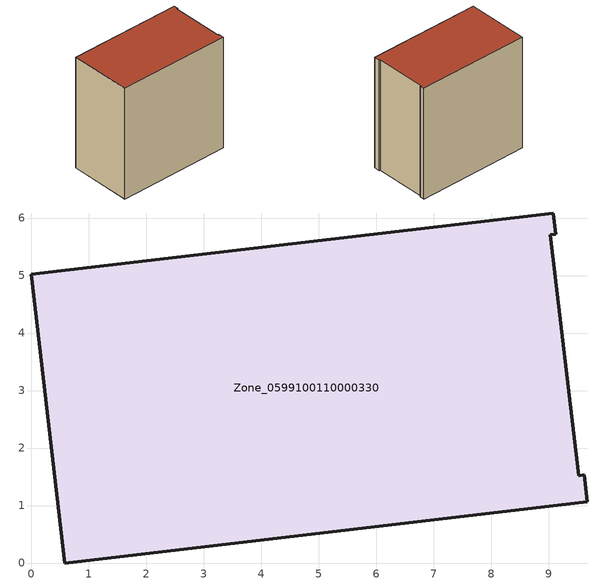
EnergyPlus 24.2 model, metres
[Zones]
Zone_0599100110000330
 floor ground (C_G): 9.08,6.09 9.12,5.72 9.03,5.71 9.52,1.52 9.62,1.53 9.67,1.06 0.58,0 0,5.02 z1.72
 wall outside (C_F): 0.58,0 9.67,1.06 9.62,1.53 9.52,1.52 9.03,5.71 9.12,5.72 9.08,6.09 0,5.02 0.58,0 z1.72:11.04
 roof outside (C_R): 9.12,5.72 9.08,6.09 0,5.02 0.58,0 9.67,1.06 9.62,1.53 9.52,1.52 9.03,5.71 z11.04
[BUILDING]
Pand.0599100110000330: North Axis=0; Terrain=City; Loads Convergence Tolerance Value=0.04; Temperature Convergence Tolerance Value=0.4; Solar Distribution=FullExterior; Maximum Number of Warmup Days=25; Minimum Number of Warmup Days=1
[Site:Location]
Rotterdam.The.Hague.AP_ZH_NLD Design_Conditions: Latitude=51.96; Longitude=4.45; Time Zone=1; Elevation=-4.5
[SITE:GROUNDTEMPERATURE:BUILDINGSURFACE]
18, 18, 18, 18, 18, 18, 18, 18, 18, 18, 18, 18
[MATERIAL] Thermal Absorptance=0.9; Solar Absorptance=0.7; Visible Absorptance=0.7
Name | Roughness | Thickness | Conductivity | Density | Specific Heat
G.TI.2015-2018 | MediumSmooth | 0.15 | 0.0428571 | 540 | 1210
F.TI.2015-2018 | Rough | 0.3 | 0.0666667 | 1920 | 840
R.TI.2015-2018 | MediumRough | 0.2 | 0.0333333 | 1500 | 1000
[CONSTRUCTION]
C_G: G.TI.2015-2018
C_F: F.TI.2015-2018
C_R: R.TI.2015-2018
[ZONE]
Zone_0599100110000330: Type=1; Multiplier=1; Ceiling Height=Autocalculate; Volume=Autocalculate; Floor Area=autocalculate; Part of Total Floor Area=Yes
[ZONEINFILTRATION:DESIGNFLOWRATE]
Infil_Zone_0599100110000330: Zone or ZoneList or Space or SpaceList=Zone_0599100110000330; Schedule=AlwaysOn; Design Flow Rate Calculation Method=Flow/Area; Flow Rate per Floor Area=0.0015; Constant Term Coefficient=1; Temperature Term Coefficient=0; Velocity Term Coefficient=0; Velocity Squared Term Coefficient=0
[HVACTEMPLATE:ZONE:IDEALLOADSAIRSYSTEM]
Zone_0599100110000330: Maximum Heating Supply Air Temperature=50; Minimum Cooling Supply Air Temperature=13; Maximum Heating Supply Air Humidity Ratio=0.0156; Minimum Cooling Supply Air Humidity Ratio=0.0077; Heating Limit=NoLimit; Cooling Limit=NoLimit; Dehumidification Control Type=ConstantSensibleHeatRatio; Cooling Sensible Heat Ratio=0.7; Dehumidification Setpoint=60; Humidification Control Type=None; Humidification Setpoint=30; Outdoor Air Method=None; Outdoor Air Flow Rate per Person=0.00944; Outdoor Air Flow Rate per Zone Floor Area=0; Outdoor Air Flow Rate per Zone=0; Demand Controlled Ventilation Type=None; Outdoor Air Economizer Type=NoEconomizer; Heat Recovery Type=None; Sensible Heat Recovery Effectiveness=0.7; Latent Heat Recovery Effectiveness=0.65
[ZONECONTROL:THERMOSTAT]
ThermostatControl_Zone_0599100110000330: Zone or ZoneList=Zone_0599100110000330; Control Type Schedule=DualSetpointControlType; Control 1=Thermostat_Zone_0599100110000330; Temperature Difference Between Cutout And Setpoint=0
[THERMOSTATSETPOINT:DUALSETPOINT]
Thermostat_Zone_0599100110000330: Heating Setpoint Temperature Schedule=HeatingSetpoint_Zone_0599100110000330; Cooling Setpoint Temperature Schedule=CoolingSetpoint_Zone_0599100110000330
[SCHEDULE:COMPACT]
HeatingSetpoint_Zone_0599100110000330: Through: 12/31, For: AllDays, Until: 24:00, 21
CoolingSetpoint_Zone_0599100110000330: Through: 12/31, For: AllDays, Until: 24:00, 24
DualSetpointControlType: Through: 12/31, For: AllDays, Until: 24:00, 4
AlwaysOn: Through: 12/31, For: AllDays, Until: 24:00, 1
